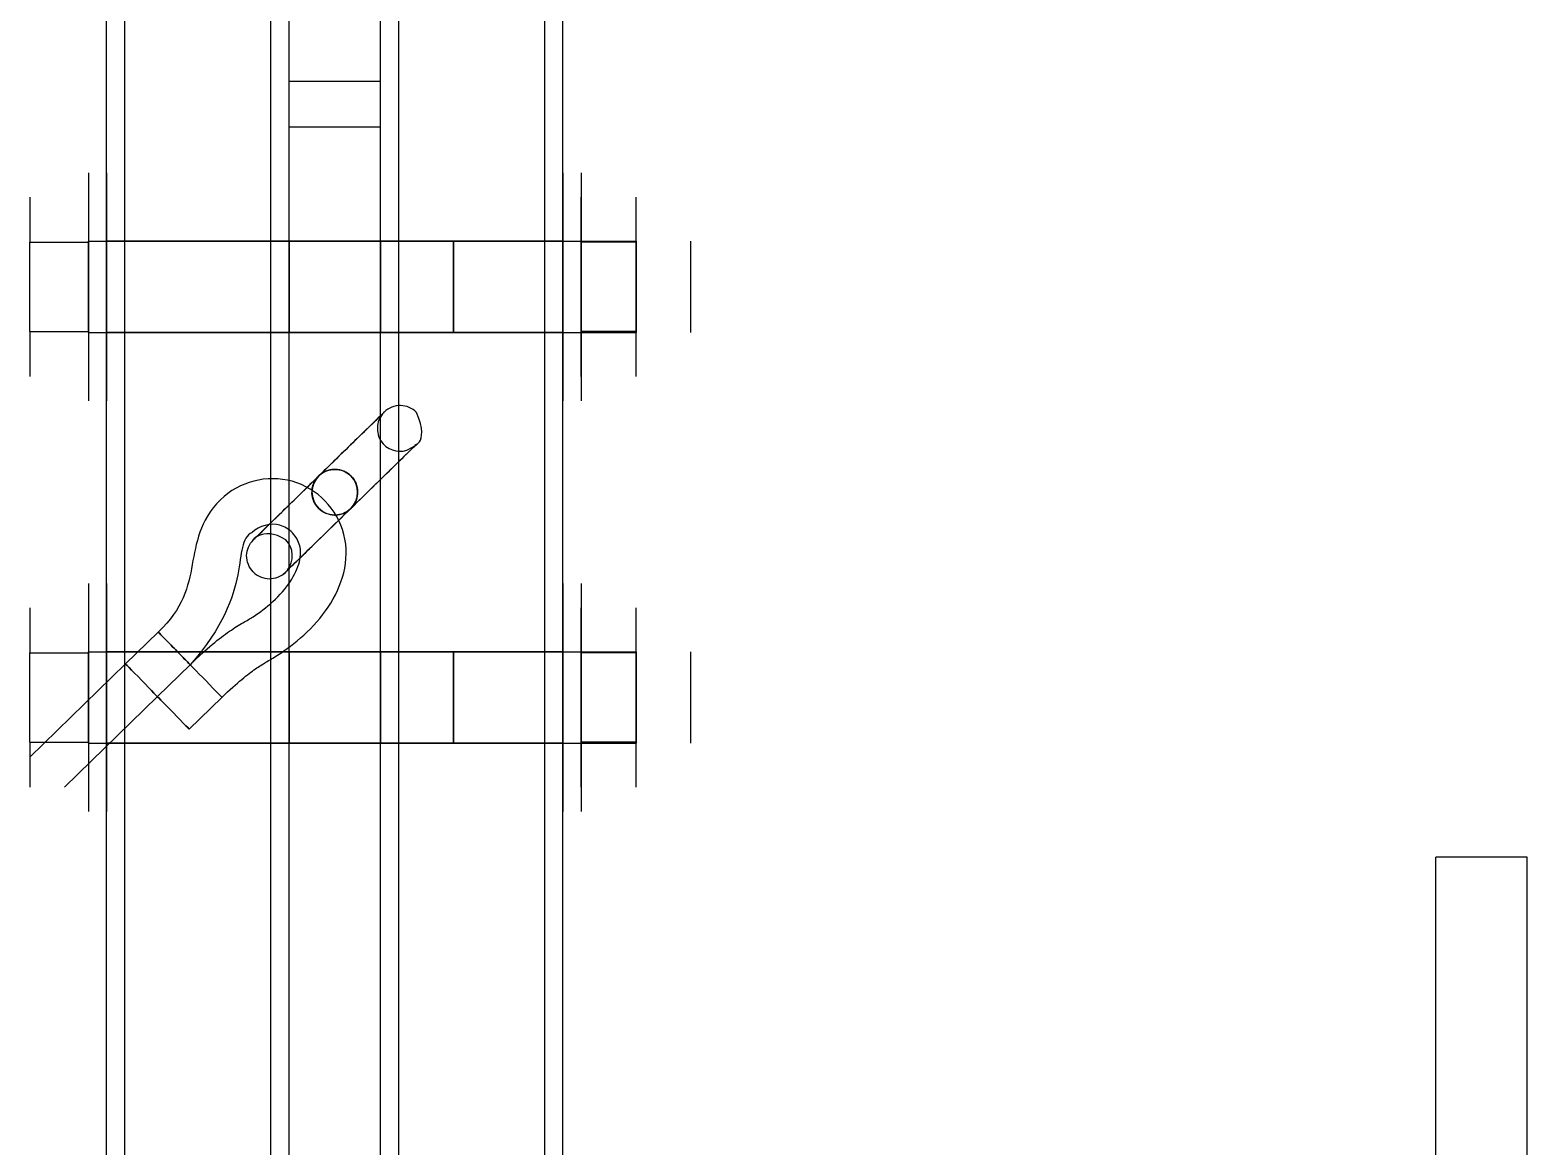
# Model space of a CAD drawing. Extents: x 0 to 2438, y 0 to 2056.
# Drawn here: x 1360.6 to 1442.6, y 1245.3 to 1306.5 of the extents above; entities that cross this region are included whole.
import ezdxf

# ---------------------------------------------------------------- set-up
doc = ezdxf.new("R2010")
doc.units = 0
doc.layers.get('0').update_dxf_attribs({"linetype": 'CONTINUOUS'})

msp = doc.modelspace()

# ---------------------------------------------------------------- linework, layer by layer
at = {"color": 253}
for p, q in [((1364.77, 1142.13), (1364.77, 1572.63)), ((1365.77, 1142.13), (1365.77, 1572.63)), ((1373.77, 1142.13), (1373.77, 1572.63)), ((1374.77, 1142.13), (1374.77, 1572.63)), ((1379.77, 1142.13), (1379.77, 1572.63)), ((1380.77, 1142.13), (1380.77, 1572.63)), ((1388.77, 1142.13), (1388.77, 1572.63)), ((1389.77, 1142.13), (1389.77, 1572.63)), ((1374.77, 1301.13), (1374.77, 1303.63)), ((1374.77, 1301.13), (1374.77, 1303.63)), ((1379.77, 1303.63), (1374.77, 1303.63)), ((1379.77, 1301.13), (1379.77, 1303.63)), ((1374.77, 1148.63), (1374.77, 1301.13)), ((1374.77, 1243.63), (1374.77, 1301.13)), ((1379.77, 1301.13), (1374.77, 1301.13)), ((1379.77, 1243.63), (1379.77, 1301.13)), ((1363.77, 1298.63), (1363.77, 1286.13)), ((1364.77, 1292.38), (1364.77, 1298.63)), ((1364.77, 1298.63), (1364.77, 1286.13)), ((1389.77, 1292.38), (1389.77, 1298.63)), ((1389.77, 1298.63), (1389.77, 1286.13)), ((1390.77, 1298.63), (1390.77, 1286.13)), ((1360.57, 1297.29), (1360.57, 1294.84)), ((1363.77, 1297.29), (1363.77, 1294.84)), ((1363.77, 1297.29), (1363.77, 1294.84)), ((1390.77, 1294.84), (1390.77, 1297.29)), ((1390.77, 1294.84), (1390.77, 1297.29)), ((1393.77, 1294.84), (1393.77, 1297.29)), ((1360.57, 1289.93), (1360.57, 1294.84)), ((1360.57, 1294.84), (1363.77, 1294.84)), ((1363.77, 1292.38), (1363.77, 1294.88)), ((1363.77, 1294.88), (1363.77, 1289.88)), ((1363.77, 1294.84), (1363.77, 1294.88)), ((1363.77, 1294.88), (1363.77, 1294.84)), ((1363.77, 1294.88), (1364.77, 1294.88)), ((1363.77, 1294.88), (1383.77, 1294.88)), ((1363.77, 1294.84), (1363.77, 1294.02)), ((1363.77, 1294.02), (1363.77, 1294.84)), ((1363.77, 1289.93), (1363.77, 1294.84)), ((1363.77, 1289.93), (1363.77, 1294.84)), ((1364.77, 1292.38), (1364.77, 1294.88)), ((1364.77, 1294.88), (1364.77, 1289.88)), ((1364.77, 1292.38), (1364.77, 1294.88)), ((1364.77, 1294.88), (1364.77, 1289.88)), ((1374.77, 1294.88), (1364.77, 1294.88)), ((1374.77, 1292.38), (1374.77, 1294.88)), ((1374.77, 1294.88), (1374.77, 1289.88)), ((1374.77, 1292.38), (1374.77, 1294.88)), ((1374.77, 1294.88), (1374.77, 1289.88)), ((1379.77, 1294.88), (1374.77, 1294.88)), ((1379.77, 1292.38), (1379.77, 1294.88)), ((1379.77, 1294.88), (1379.77, 1289.88)), ((1379.77, 1292.38), (1379.77, 1294.88)), ((1379.77, 1294.88), (1379.77, 1289.88)), ((1389.77, 1294.88), (1379.77, 1294.88)), ((1383.77, 1289.88), (1383.77, 1294.88)), ((1383.77, 1294.88), (1383.77, 1292.38)), ((1383.77, 1294.88), (1393.77, 1294.88)), ((1389.77, 1292.38), (1389.77, 1294.88)), ((1389.77, 1294.88), (1389.77, 1289.88)), ((1389.77, 1292.38), (1389.77, 1294.88)), ((1389.77, 1294.88), (1389.77, 1289.88)), ((1389.77, 1294.88), (1390.77, 1294.88)), ((1390.77, 1292.38), (1390.77, 1294.88)), ((1390.77, 1294.88), (1390.77, 1289.88)), ((1390.77, 1292.38), (1390.77, 1294.88)), ((1390.77, 1294.88), (1390.77, 1289.88)), ((1390.77, 1294.88), (1393.77, 1294.88)), ((1390.77, 1294.84), (1390.77, 1289.93)), ((1393.77, 1294.84), (1390.77, 1294.84)), ((1390.77, 1294.84), (1390.77, 1289.93)), ((1393.77, 1292.38), (1393.77, 1294.88)), ((1393.77, 1294.88), (1393.77, 1289.88)), ((1393.77, 1294.84), (1393.77, 1289.93)), ((1396.77, 1289.88), (1396.77, 1294.88)), ((1363.77, 1294.02), (1363.77, 1293.2)), ((1363.77, 1293.2), (1363.77, 1294.02)), ((1363.77, 1293.2), (1363.77, 1292.38)), ((1363.77, 1291.57), (1363.77, 1293.2)), ((1363.77, 1289.88), (1363.77, 1292.38)), ((1363.77, 1292.38), (1363.77, 1291.57)), ((1364.77, 1289.88), (1364.77, 1292.38)), ((1364.77, 1286.13), (1364.77, 1292.38)), ((1364.77, 1289.88), (1364.77, 1292.38)), ((1374.77, 1289.88), (1374.77, 1292.38)), ((1374.77, 1289.88), (1374.77, 1292.38)), ((1379.77, 1289.88), (1379.77, 1292.38)), ((1379.77, 1289.88), (1379.77, 1292.38)), ((1383.77, 1292.38), (1383.77, 1289.88)), ((1389.77, 1289.88), (1389.77, 1292.38)), ((1389.77, 1286.13), (1389.77, 1292.38)), ((1389.77, 1289.88), (1389.77, 1292.38)), ((1390.77, 1289.88), (1390.77, 1292.38)), ((1390.77, 1289.88), (1390.77, 1292.38)), ((1393.77, 1289.88), (1393.77, 1292.38)), ((1363.77, 1290.74), (1363.77, 1291.57)), ((1363.77, 1291.57), (1363.77, 1290.74)), ((1363.77, 1289.93), (1363.77, 1290.74)), ((1363.77, 1290.74), (1363.77, 1289.93)), ((1360.57, 1289.93), (1360.57, 1287.48)), ((1360.57, 1289.93), (1363.77, 1289.93)), ((1363.77, 1289.93), (1363.77, 1289.88)), ((1363.77, 1289.88), (1363.77, 1289.93)), ((1363.77, 1289.93), (1363.77, 1287.48)), ((1363.77, 1289.93), (1363.77, 1287.48)), ((1363.77, 1289.88), (1364.77, 1289.88)), ((1363.77, 1289.88), (1383.77, 1289.88)), ((1374.77, 1289.88), (1364.77, 1289.88)), ((1379.77, 1289.88), (1374.77, 1289.88)), ((1389.77, 1289.88), (1379.77, 1289.88)), ((1383.77, 1289.88), (1393.77, 1289.88)), ((1389.77, 1289.88), (1390.77, 1289.88)), ((1393.77, 1289.93), (1390.77, 1289.93)), ((1390.77, 1287.48), (1390.77, 1289.93)), ((1390.77, 1287.48), (1390.77, 1289.93)), ((1390.77, 1289.88), (1393.77, 1289.88)), ((1393.77, 1287.48), (1393.77, 1289.93)), ((1378.17, 1282.01), (1378.17, 1282.01)), ((1363.77, 1276.13), (1363.77, 1263.63)), ((1364.77, 1269.88), (1364.77, 1276.13)), ((1364.77, 1276.13), (1364.77, 1263.63)), ((1389.77, 1269.88), (1389.77, 1276.13)), ((1389.77, 1276.13), (1389.77, 1263.63)), ((1390.77, 1276.13), (1390.77, 1263.63)), ((1360.57, 1274.79), (1360.57, 1272.34)), ((1363.77, 1274.79), (1363.77, 1272.34)), ((1363.77, 1274.79), (1363.77, 1272.34)), ((1390.77, 1272.34), (1390.77, 1274.79)), ((1390.77, 1272.34), (1390.77, 1274.79)), ((1393.77, 1272.34), (1393.77, 1274.79)), ((1367.6, 1273.47), (1365.81, 1271.73)), ((1360.57, 1267.43), (1360.57, 1272.34)), ((1360.57, 1272.34), (1363.77, 1272.34)), ((1363.77, 1269.88), (1363.77, 1272.38)), ((1363.77, 1272.38), (1363.77, 1267.38)), ((1363.77, 1272.34), (1363.77, 1272.38)), ((1363.77, 1272.38), (1363.77, 1272.34)), ((1363.77, 1272.38), (1364.77, 1272.38)), ((1363.77, 1272.38), (1383.77, 1272.38)), ((1363.77, 1272.34), (1363.77, 1271.52)), ((1363.77, 1271.52), (1363.77, 1272.34)), ((1363.77, 1267.43), (1363.77, 1272.34)), ((1363.77, 1267.43), (1363.77, 1272.34)), ((1364.77, 1269.88), (1364.77, 1272.38)), ((1364.77, 1272.38), (1364.77, 1267.38)), ((1364.77, 1269.88), (1364.77, 1272.38)), ((1364.77, 1272.38), (1364.77, 1267.38)), ((1374.77, 1272.38), (1364.77, 1272.38)), ((1374.77, 1269.88), (1374.77, 1272.38)), ((1374.77, 1272.38), (1374.77, 1267.38)), ((1374.77, 1269.88), (1374.77, 1272.38)), ((1374.77, 1272.38), (1374.77, 1267.38)), ((1379.77, 1272.38), (1374.77, 1272.38)), ((1379.77, 1269.88), (1379.77, 1272.38)), ((1379.77, 1272.38), (1379.77, 1267.38)), ((1379.77, 1269.88), (1379.77, 1272.38)), ((1379.77, 1272.38), (1379.77, 1267.38)), ((1389.77, 1272.38), (1379.77, 1272.38)), ((1383.77, 1267.38), (1383.77, 1272.38)), ((1383.77, 1272.38), (1383.77, 1269.88)), ((1383.77, 1272.38), (1393.77, 1272.38)), ((1389.77, 1269.88), (1389.77, 1272.38)), ((1389.77, 1272.38), (1389.77, 1267.38)), ((1389.77, 1269.88), (1389.77, 1272.38)), ((1389.77, 1272.38), (1389.77, 1267.38)), ((1389.77, 1272.38), (1390.77, 1272.38)), ((1390.77, 1269.88), (1390.77, 1272.38)), ((1390.77, 1272.38), (1390.77, 1267.38)), ((1390.77, 1269.88), (1390.77, 1272.38)), ((1390.77, 1272.38), (1390.77, 1267.38)), ((1390.77, 1272.38), (1393.77, 1272.38)), ((1390.77, 1272.34), (1390.77, 1267.43)), ((1393.77, 1272.34), (1390.77, 1272.34)), ((1390.77, 1272.34), (1390.77, 1267.43)), ((1393.77, 1269.88), (1393.77, 1272.38)), ((1393.77, 1272.38), (1393.77, 1267.38)), ((1393.77, 1272.34), (1393.77, 1267.43)), ((1396.77, 1267.38), (1396.77, 1272.38)), ((1365.81, 1271.73), (1360.57, 1266.61)), ((1363.77, 1271.52), (1363.77, 1270.69)), ((1363.77, 1270.69), (1363.77, 1271.52)), ((1365.81, 1271.73), (1365.83, 1271.7)), ((1365.83, 1271.7), (1365.81, 1271.73)), ((1365.83, 1271.7), (1365.81, 1271.73)), ((1365.81, 1271.73), (1365.83, 1271.7)), ((1365.83, 1271.7), (1365.9, 1271.64)), ((1365.9, 1271.64), (1365.83, 1271.7)), ((1365.9, 1271.64), (1365.83, 1271.7)), ((1365.83, 1271.7), (1365.9, 1271.64)), ((1365.9, 1271.64), (1366, 1271.53)), ((1366, 1271.53), (1365.9, 1271.64)), ((1366, 1271.53), (1365.9, 1271.64)), ((1365.9, 1271.64), (1366, 1271.53)), ((1366, 1271.53), (1366.14, 1271.39)), ((1366.14, 1271.39), (1366, 1271.53)), ((1366.14, 1271.39), (1366, 1271.53)), ((1366, 1271.53), (1366.14, 1271.39)), ((1366.14, 1271.39), (1366.3, 1271.22)), ((1366.3, 1271.22), (1366.14, 1271.39)), ((1366.3, 1271.22), (1366.14, 1271.39)), ((1366.14, 1271.39), (1366.3, 1271.22)), ((1366.3, 1271.22), (1366.49, 1271.03)), ((1366.49, 1271.03), (1366.3, 1271.22)), ((1366.49, 1271.03), (1366.3, 1271.22)), ((1366.3, 1271.22), (1366.49, 1271.03)), ((1367.55, 1269.94), (1369.34, 1271.68)), ((1369.34, 1271.68), (1367.55, 1269.94)), ((1369.36, 1271.66), (1369.34, 1271.68)), ((1369.34, 1271.68), (1369.36, 1271.66)), ((1369.43, 1271.59), (1369.36, 1271.66)), ((1369.36, 1271.66), (1369.43, 1271.59)), ((1369.53, 1271.49), (1369.43, 1271.59)), ((1369.43, 1271.59), (1369.53, 1271.49)), ((1369.67, 1271.34), (1369.53, 1271.49)), ((1369.53, 1271.49), (1369.67, 1271.34)), ((1369.84, 1271.17), (1369.67, 1271.34)), ((1369.67, 1271.34), (1369.84, 1271.17)), ((1370.02, 1270.99), (1369.84, 1271.17)), ((1369.84, 1271.17), (1370.02, 1270.99)), ((1363.77, 1270.69), (1363.77, 1269.88)), ((1363.77, 1269.07), (1363.77, 1270.69)), ((1366.49, 1271.03), (1366.68, 1270.83)), ((1366.68, 1270.83), (1366.49, 1271.03)), ((1366.68, 1270.83), (1366.49, 1271.03)), ((1366.49, 1271.03), (1366.68, 1270.83)), ((1366.68, 1270.83), (1366.88, 1270.63)), ((1366.88, 1270.63), (1366.68, 1270.83)), ((1366.88, 1270.63), (1366.68, 1270.83)), ((1366.68, 1270.83), (1366.88, 1270.63)), ((1366.88, 1270.63), (1367.06, 1270.44)), ((1367.06, 1270.44), (1366.88, 1270.63)), ((1367.06, 1270.44), (1366.88, 1270.63)), ((1366.88, 1270.63), (1367.06, 1270.44)), ((1367.06, 1270.44), (1367.23, 1270.27)), ((1367.23, 1270.27), (1367.06, 1270.44)), ((1367.23, 1270.27), (1367.06, 1270.44)), ((1367.06, 1270.44), (1367.23, 1270.27)), ((1370.22, 1270.79), (1370.02, 1270.99)), ((1370.02, 1270.99), (1370.22, 1270.79)), ((1370.41, 1270.59), (1370.22, 1270.79)), ((1370.22, 1270.79), (1370.41, 1270.59)), ((1370.59, 1270.4), (1370.41, 1270.59)), ((1370.41, 1270.59), (1370.59, 1270.4)), ((1370.76, 1270.23), (1370.59, 1270.4)), ((1370.59, 1270.4), (1370.76, 1270.23)), ((1362.47, 1264.98), (1367.55, 1269.94)), ((1363.77, 1267.38), (1363.77, 1269.88)), ((1363.77, 1269.88), (1363.77, 1269.07)), ((1364.77, 1267.38), (1364.77, 1269.88)), ((1364.77, 1263.63), (1364.77, 1269.88)), ((1364.77, 1267.38), (1364.77, 1269.88)), ((1367.23, 1270.27), (1367.36, 1270.13)), ((1367.36, 1270.13), (1367.23, 1270.27)), ((1367.36, 1270.13), (1367.23, 1270.27)), ((1367.23, 1270.27), (1367.36, 1270.13)), ((1367.36, 1270.13), (1367.47, 1270.02)), ((1367.47, 1270.02), (1367.36, 1270.13)), ((1367.47, 1270.02), (1367.36, 1270.13)), ((1367.36, 1270.13), (1367.47, 1270.02)), ((1367.47, 1270.02), (1367.53, 1269.96)), ((1367.53, 1269.96), (1367.47, 1270.02)), ((1367.53, 1269.96), (1367.47, 1270.02)), ((1367.47, 1270.02), (1367.53, 1269.96)), ((1367.53, 1269.96), (1367.55, 1269.94)), ((1367.55, 1269.94), (1367.53, 1269.96)), ((1367.55, 1269.94), (1367.53, 1269.96)), ((1367.53, 1269.96), (1367.55, 1269.94)), ((1367.57, 1269.91), (1367.55, 1269.94)), ((1367.55, 1269.94), (1367.57, 1269.91)), ((1367.64, 1269.85), (1367.57, 1269.91)), ((1367.57, 1269.91), (1367.64, 1269.85)), ((1367.74, 1269.74), (1367.64, 1269.85)), ((1367.64, 1269.85), (1367.74, 1269.74)), ((1367.88, 1269.6), (1367.74, 1269.74)), ((1367.74, 1269.74), (1367.88, 1269.6)), ((1368.05, 1269.43), (1367.88, 1269.6)), ((1367.88, 1269.6), (1368.05, 1269.43)), ((1369.3, 1268.15), (1371.09, 1269.89)), ((1370.9, 1270.09), (1370.76, 1270.23)), ((1370.76, 1270.23), (1370.9, 1270.09)), ((1371, 1269.98), (1370.9, 1270.09)), ((1370.9, 1270.09), (1371, 1269.98)), ((1371.07, 1269.92), (1371, 1269.98)), ((1371, 1269.98), (1371.07, 1269.92)), ((1371.09, 1269.89), (1371.07, 1269.92)), ((1371.07, 1269.92), (1371.09, 1269.89)), ((1374.77, 1267.38), (1374.77, 1269.88)), ((1374.77, 1267.38), (1374.77, 1269.88)), ((1379.77, 1267.38), (1379.77, 1269.88)), ((1379.77, 1267.38), (1379.77, 1269.88)), ((1383.77, 1269.88), (1383.77, 1267.38)), ((1389.77, 1267.38), (1389.77, 1269.88)), ((1389.77, 1263.63), (1389.77, 1269.88)), ((1389.77, 1267.38), (1389.77, 1269.88)), ((1390.77, 1267.38), (1390.77, 1269.88)), ((1390.77, 1267.38), (1390.77, 1269.88)), ((1393.77, 1267.38), (1393.77, 1269.88)), ((1363.77, 1268.24), (1363.77, 1269.07)), ((1363.77, 1269.07), (1363.77, 1268.24)), ((1368.23, 1269.24), (1368.05, 1269.43)), ((1368.05, 1269.43), (1368.23, 1269.24)), ((1368.43, 1269.04), (1368.23, 1269.24)), ((1368.23, 1269.24), (1368.43, 1269.04)), ((1368.62, 1268.84), (1368.43, 1269.04)), ((1368.43, 1269.04), (1368.62, 1268.84)), ((1368.81, 1268.65), (1368.62, 1268.84)), ((1368.62, 1268.84), (1368.81, 1268.65)), ((1363.77, 1267.43), (1363.77, 1268.24)), ((1363.77, 1268.24), (1363.77, 1267.43)), ((1368.97, 1268.48), (1368.81, 1268.65)), ((1368.81, 1268.65), (1368.97, 1268.48)), ((1369.11, 1268.34), (1368.97, 1268.48)), ((1368.97, 1268.48), (1369.11, 1268.34)), ((1369.22, 1268.24), (1369.11, 1268.34)), ((1369.11, 1268.34), (1369.22, 1268.24)), ((1369.28, 1268.17), (1369.22, 1268.24)), ((1369.22, 1268.24), (1369.28, 1268.17)), ((1369.3, 1268.15), (1369.28, 1268.17)), ((1369.28, 1268.17), (1369.3, 1268.15)), ((1360.57, 1267.43), (1360.57, 1264.98)), ((1360.57, 1267.43), (1363.77, 1267.43)), ((1363.77, 1267.43), (1363.77, 1267.38)), ((1363.77, 1267.38), (1363.77, 1267.43)), ((1363.77, 1267.43), (1363.77, 1264.98)), ((1363.77, 1267.43), (1363.77, 1264.98)), ((1363.77, 1267.38), (1364.77, 1267.38)), ((1363.77, 1267.38), (1383.77, 1267.38)), ((1374.77, 1267.38), (1364.77, 1267.38)), ((1379.77, 1267.38), (1374.77, 1267.38)), ((1389.77, 1267.38), (1379.77, 1267.38)), ((1383.77, 1267.38), (1393.77, 1267.38)), ((1389.77, 1267.38), (1390.77, 1267.38)), ((1393.77, 1267.43), (1390.77, 1267.43)), ((1390.77, 1264.98), (1390.77, 1267.43)), ((1390.77, 1264.98), (1390.77, 1267.43)), ((1390.77, 1267.38), (1393.77, 1267.38)), ((1393.77, 1264.98), (1393.77, 1267.43)), ((1437.58, 1216.13), (1437.58, 1261.13)), ((1442.58, 1261.13), (1437.58, 1261.13)), ((1442.58, 1216.13), (1442.58, 1261.13))]:
    msp.add_line(p, q, dxfattribs=at)
for points in [[(1379.86, 1285.41), (1379.65, 1285.2), (1379.16, 1284.72), (1378.49, 1284.07)], [(1378.89, 1284.46), (1379.58, 1285.13), (1379.98, 1285.52), (1379.97, 1285.52)], [(1379.88, 1285.41), (1379.71, 1285.21), (1379.61, 1284.95), (1379.6, 1284.69)], [(1379.8, 1285.34), (1379.8, 1285.34), (1379.82, 1285.35), (1379.88, 1285.41)], [(1379.83, 1285.37), (1379.81, 1285.35), (1379.8, 1285.34), (1379.8, 1285.34)], [(1379.9, 1285.44), (1379.89, 1285.43), (1379.86, 1285.4), (1379.83, 1285.37)], [(1379.97, 1285.52), (1379.97, 1285.52), (1379.94, 1285.48), (1379.86, 1285.41)], [(1379.93, 1285.47), (1379.92, 1285.46), (1379.93, 1285.47), (1379.9, 1285.44)], [(1379.95, 1285.5), (1379.94, 1285.49), (1379.93, 1285.48), (1379.93, 1285.47)], [(1379.97, 1285.52), (1379.98, 1285.52), (1379.96, 1285.51), (1379.95, 1285.5)], [(1379.98, 1285.52), (1379.97, 1285.52), (1379.97, 1285.52), (1379.97, 1285.52)], [(1380.87, 1285.88), (1380.54, 1285.88), (1380.21, 1285.75), (1379.98, 1285.52)], [(1381.74, 1285.5), (1381.52, 1285.73), (1381.19, 1285.88), (1380.87, 1285.88)], [(1381.72, 1283.73), (1381.36, 1283.64), (1382.56, 1283.66), (1381.74, 1285.5)], [(1376.31, 1281.94), (1377.26, 1282.87), (1378.21, 1283.8), (1378.89, 1284.46)], [(1379.6, 1284.69), (1379.59, 1284.43), (1379.66, 1284.16), (1379.8, 1283.94)], [(1378.49, 1284.07), (1377.88, 1283.48), (1377.14, 1282.75), (1376.4, 1282.03)], [(1379.8, 1283.94), (1380.09, 1283.48), (1380.7, 1283.26), (1381.21, 1283.43)], [(1380.67, 1282.7), (1381.33, 1283.35), (1381.72, 1283.73), (1381.72, 1283.73)], [(1381.72, 1283.73), (1381.72, 1283.73), (1381.49, 1283.5), (1381.06, 1283.09)], [(1381.21, 1283.43), (1382.11, 1283.93), (1381.58, 1283.68), (1381.72, 1283.73)], [(1381.06, 1283.09), (1380.41, 1282.45), (1379.29, 1281.35), (1378.14, 1280.24)], [(1378.15, 1280.24), (1379.08, 1281.15), (1380, 1282.05), (1380.67, 1282.7)], [(1374.94, 1281.73), (1373.53, 1282.1), (1372.05, 1281.73), (1371, 1280.72)], [(1373.84, 1279.53), (1374.48, 1280.15), (1375.39, 1281.04), (1376.31, 1281.94)], [(1374.31, 1279.99), (1374.91, 1280.58), (1375.65, 1281.3), (1376.4, 1282.03)], [(1376.02, 1281.07), (1376, 1281.45), (1376.16, 1281.83), (1376.45, 1282.08)], [(1377.29, 1282.38), (1376.6, 1282.39), (1376.03, 1281.84), (1376.02, 1281.15)], [(1377.27, 1282.38), (1376.58, 1282.38), (1376.02, 1281.83), (1376.02, 1281.13)], [(1376.04, 1281.33), (1376.08, 1281.62), (1376.22, 1281.86), (1376.4, 1282.03)], [(1377.1, 1282.37), (1376.81, 1282.33), (1376.57, 1282.2), (1376.4, 1282.03)], [(1376.45, 1282.08), (1376.68, 1282.28), (1376.98, 1282.39), (1377.29, 1282.38)], [(1377.76, 1282.28), (1377.53, 1282.38), (1377.3, 1282.4), (1377.1, 1282.37)], [(1378.52, 1281.13), (1378.52, 1281.83), (1377.96, 1282.38), (1377.27, 1282.38)], [(1378.52, 1281.12), (1378.53, 1281.81), (1377.97, 1282.38), (1377.29, 1282.38)], [(1377.29, 1282.38), (1377.59, 1282.38), (1377.89, 1282.26), (1378.12, 1282.05)], [(1378.17, 1282.01), (1378.05, 1282.13), (1377.9, 1282.22), (1377.76, 1282.28)], [(1378.12, 1282.05), (1378.37, 1281.83), (1378.52, 1281.48), (1378.52, 1281.13)], [(1378.17, 1282.01), (1378.29, 1281.89), (1378.37, 1281.74), (1378.43, 1281.6)], [(1376.74, 1280.65), (1376.25, 1281.14), (1375.64, 1281.53), (1374.94, 1281.73)], [(1376.11, 1280.67), (1376.02, 1280.9), (1376.01, 1281.13), (1376.04, 1281.33)], [(1376.02, 1281.15), (1376.01, 1280.46), (1376.57, 1279.89), (1377.26, 1279.88)], [(1376.02, 1281.13), (1376.02, 1280.44), (1376.58, 1279.88), (1377.27, 1279.88)], [(1376.38, 1280.26), (1376.17, 1280.47), (1376.04, 1280.77), (1376.02, 1281.07)], [(1377.26, 1279.88), (1377.95, 1279.87), (1378.51, 1280.43), (1378.52, 1281.12)], [(1377.27, 1279.88), (1377.96, 1279.88), (1378.52, 1280.44), (1378.52, 1281.13)], [(1378.52, 1281.13), (1378.52, 1280.83), (1378.41, 1280.53), (1378.2, 1280.3)], [(1378.43, 1281.6), (1378.52, 1281.36), (1378.54, 1281.13), (1378.5, 1280.94)], [(1371, 1280.72), (1368.69, 1278.32), (1370.34, 1276.05), (1367.6, 1273.47)], [(1378.14, 1280.24), (1377.21, 1279.33), (1376.27, 1278.42), (1375.62, 1277.77)], [(1375.63, 1277.79), (1376.3, 1278.44), (1377.23, 1279.34), (1378.15, 1280.24)], [(1376.38, 1280.26), (1376.26, 1280.38), (1376.17, 1280.53), (1376.11, 1280.67)], [(1376.38, 1280.26), (1376.5, 1280.14), (1376.64, 1280.04), (1376.78, 1279.98)], [(1377.41, 1279.89), (1377.04, 1279.85), (1376.64, 1279.98), (1376.38, 1280.26)], [(1377.77, 1278.82), (1377.59, 1279.53), (1377.22, 1280.15), (1376.74, 1280.65)], [(1378.2, 1280.3), (1378, 1280.07), (1377.71, 1279.92), (1377.41, 1279.89)], [(1377.44, 1279.9), (1377.73, 1279.93), (1377.97, 1280.07), (1378.14, 1280.24)], [(1378.5, 1280.94), (1378.46, 1280.64), (1378.32, 1280.41), (1378.14, 1280.24)], [(1374.59, 1278.52), (1373.27, 1279.37), (1372.58, 1278.3), (1372.82, 1278.54)], [(1374.26, 1279.32), (1373.79, 1279.47), (1373.09, 1279.29), (1372.75, 1278.93)], [(1372.82, 1278.54), (1372.82, 1278.53), (1373.19, 1278.9), (1373.84, 1279.53)], [(1372.94, 1278.65), (1373.15, 1278.85), (1373.64, 1279.33), (1374.31, 1279.99)], [(1376.78, 1279.98), (1377.01, 1279.88), (1377.24, 1279.87), (1377.44, 1279.9)], [(1372.75, 1278.93), (1371.51, 1278.3), (1373, 1275.78), (1369.34, 1271.68)], [(1372.82, 1278.54), (1372.82, 1278.54), (1372.86, 1278.57), (1372.94, 1278.65)], [(1372.82, 1278.53), (1372.82, 1278.54), (1372.82, 1278.54), (1372.82, 1278.54)], [(1374.95, 1278.9), (1374.75, 1279.11), (1374.5, 1279.25), (1374.26, 1279.32)], [(1375.72, 1277.88), (1376.13, 1278.27), (1376.82, 1278.94), (1374.67, 1276.86)], [(1375.35, 1278.2), (1375.29, 1278.44), (1375.15, 1278.69), (1374.95, 1278.9)], [(1377.76, 1276.72), (1377.92, 1277.39), (1377.95, 1278.11), (1377.77, 1278.82)], [(1372.44, 1277.66), (1372.44, 1277.98), (1372.58, 1278.3), (1372.82, 1278.53)], [(1374.55, 1276.74), (1374.72, 1276.9), (1375.21, 1277.38), (1375.72, 1277.88)], [(1375.62, 1277.77), (1374.95, 1277.12), (1374.56, 1276.75), (1374.57, 1276.75)], [(1374.67, 1276.86), (1375.06, 1277.33), (1375.02, 1278.09), (1374.59, 1278.52)], [(1374.85, 1277.02), (1375.03, 1277.2), (1375.3, 1277.46), (1375.63, 1277.79)], [(1375.33, 1277.32), (1375.41, 1277.67), (1375.41, 1277.97), (1375.35, 1278.2)], [(1372.8, 1276.77), (1372.57, 1277), (1372.44, 1277.33), (1372.44, 1277.66)], [(1374.57, 1276.75), (1374.57, 1276.75), (1374.66, 1276.84), (1374.85, 1277.02)], [(1374.82, 1276.23), (1375.07, 1276.6), (1375.24, 1276.98), (1375.33, 1277.32)], [(1372.79, 1274.31), (1373.48, 1274.73), (1374.34, 1275.48), (1374.82, 1276.23)], [(1372.8, 1276.77), (1373.03, 1276.53), (1373.35, 1276.4), (1373.68, 1276.39)], [(1373.68, 1276.39), (1374, 1276.39), (1374.33, 1276.52), (1374.56, 1276.74)], [(1374.46, 1276.65), (1374.4, 1276.59), (1374.36, 1276.56), (1374.55, 1276.74)], [(1374.63, 1276.81), (1374.61, 1276.79), (1374.53, 1276.72), (1374.46, 1276.65)], [(1374.56, 1276.74), (1374.57, 1276.75), (1374.57, 1276.75), (1374.57, 1276.75)], [(1374.57, 1276.75), (1374.58, 1276.76), (1374.58, 1276.76), (1374.58, 1276.76)], [(1374.57, 1276.75), (1374.57, 1276.75), (1374.57, 1276.75), (1374.57, 1276.75)], [(1374.57, 1276.75), (1374.57, 1276.75), (1374.57, 1276.75), (1374.57, 1276.75)], [(1374.58, 1276.76), (1374.59, 1276.77), (1374.61, 1276.78), (1374.62, 1276.81)], [(1374.62, 1276.81), (1374.64, 1276.82), (1374.66, 1276.84), (1374.63, 1276.81)], [(1376.91, 1274.84), (1377.29, 1275.42), (1377.59, 1276.05), (1377.76, 1276.72)], [(1374.13, 1272.2), (1375.06, 1272.79), (1376.13, 1273.68), (1376.91, 1274.84)], [(1371.5, 1273.51), (1371.78, 1273.7), (1372.02, 1273.86), (1372.24, 1273.98)], [(1372.24, 1273.98), (1372.45, 1274.1), (1372.63, 1274.2), (1372.79, 1274.31)], [(1367.6, 1273.47), (1367.6, 1273.47), (1367.69, 1273.38), (1367.85, 1273.21)], [(1367.85, 1273.21), (1367.69, 1273.38), (1367.6, 1273.47), (1367.6, 1273.47)], [(1367.85, 1273.21), (1368.02, 1273.04), (1368.24, 1272.81), (1368.47, 1272.58)], [(1368.47, 1272.58), (1368.24, 1272.81), (1368.02, 1273.04), (1367.85, 1273.21)], [(1369.34, 1271.68), (1370.27, 1272.59), (1370.94, 1273.13), (1371.5, 1273.51)], [(1368.47, 1272.58), (1368.7, 1272.34), (1368.93, 1272.11), (1369.09, 1271.94)], [(1369.09, 1271.94), (1368.93, 1272.11), (1368.7, 1272.34), (1368.47, 1272.58)], [(1373.5, 1271.82), (1373.69, 1271.93), (1373.9, 1272.05), (1374.13, 1272.2)], [(1369.09, 1271.94), (1369.25, 1271.78), (1369.35, 1271.68), (1369.34, 1271.68)], [(1369.34, 1271.68), (1369.35, 1271.68), (1369.25, 1271.78), (1369.09, 1271.94)], [(1371.09, 1269.89), (1371.95, 1270.73), (1372.5, 1271.16), (1372.92, 1271.45)], [(1372.92, 1271.45), (1373.12, 1271.59), (1373.31, 1271.7), (1373.5, 1271.82)]]:
    msp.add_open_spline(points, degree=3, dxfattribs=at)

doc.saveas('drawing.dxf')
